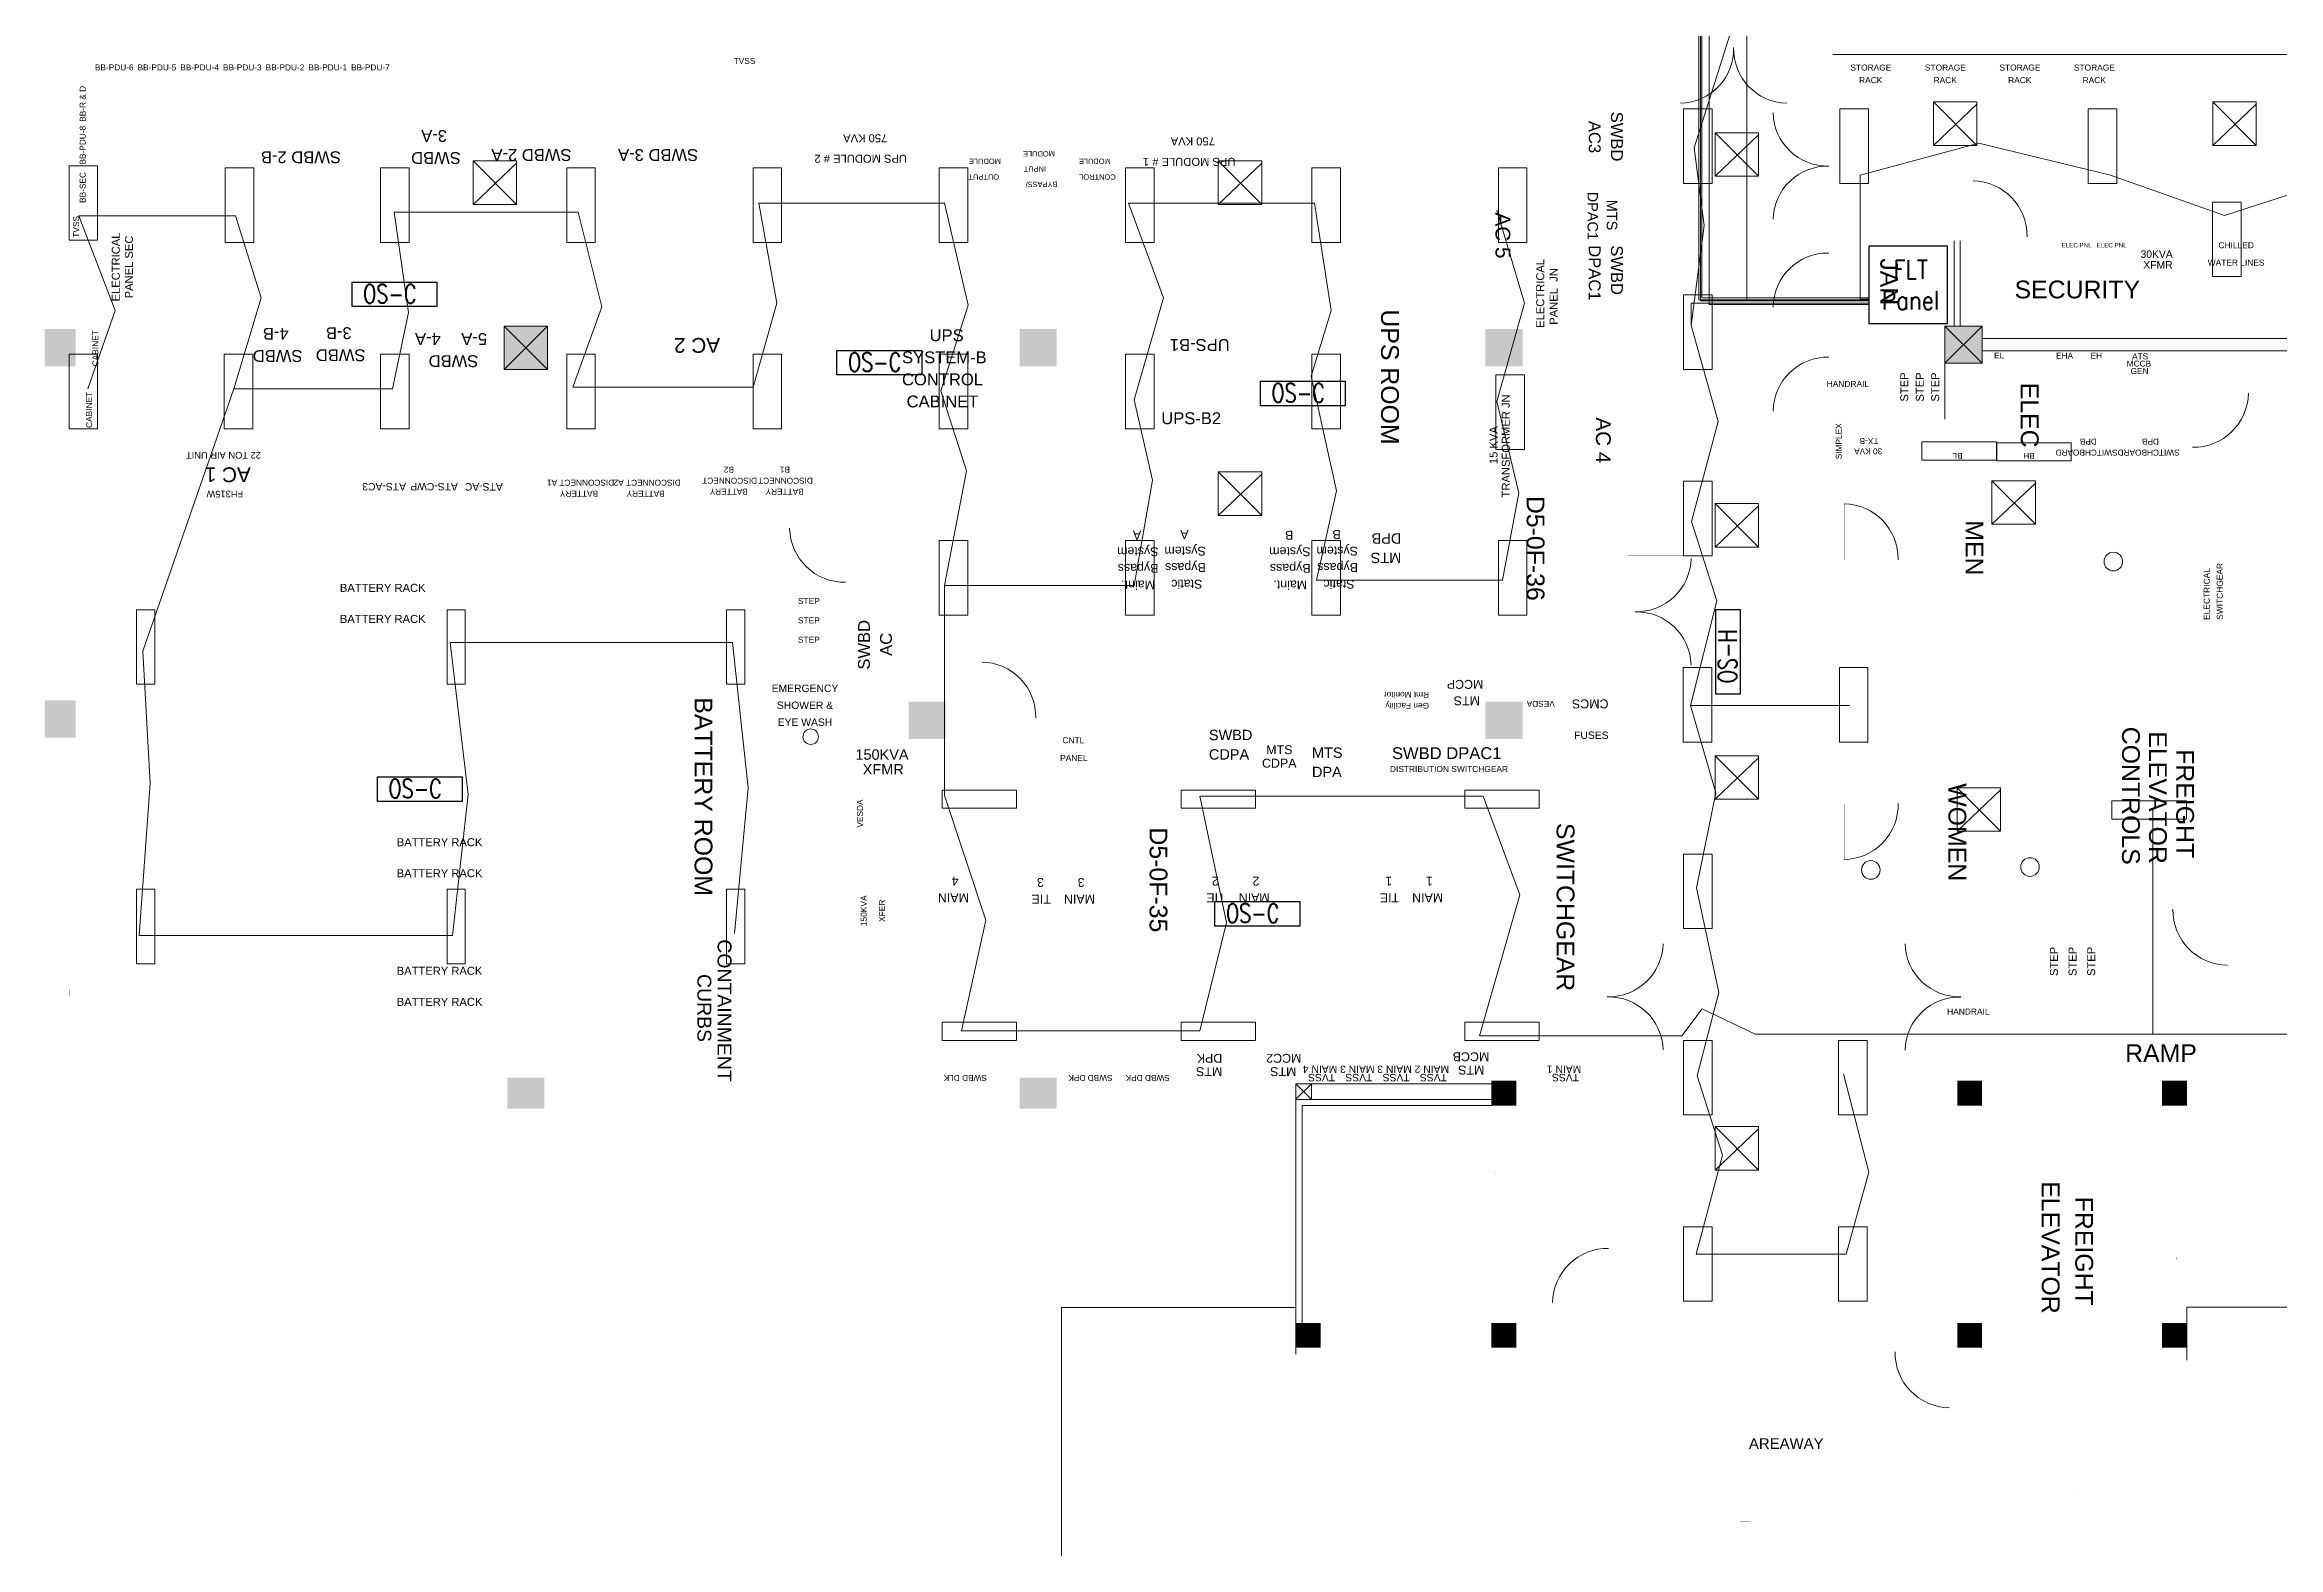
# Model space of a CAD drawing. Extents: x -6172 to 8039, y -4082 to 1639.
# Drawn here: x -202 to 1237, y -2017 to -1049 of the extents above; entities that cross this region are included whole.
import ezdxf
from ezdxf.enums import TextEntityAlignment as Align

# ---------------------------------------------------------------- set-up
doc = ezdxf.new("R2010")
doc.units = 0
doc.header["$LTSCALE"] = 96
doc.header["$MEASUREMENT"] = 0
doc.linetypes.add('DOT2', pattern=[0.125, 0, -0.125])
doc.layers.get('0').update_dxf_attribs({"linetype": 'CONTINUOUS', "lineweight": 0})
for name, color, linetype, lineweight in [('20', 7, 'CONTINUOUS', 0), ('21', 7, 'CONTINUOUS', 0), ('23', 7, 'CONTINUOUS', 0), ('A-ANNO-RMNA', 4, 'CONTINUOUS', 0), ('A-DOOR', 2, 'CONTINUOUS', 0), ('A-FLOR-HRAL', 1, 'CONTINUOUS', 0), ('A-FLOR-RAIS', 2, 'DOT2', 0), ('A-FLOR-STRS', 2, 'CONTINUOUS', 0), ('A-GRID-COLS', 2, 'CONTINUOUS', 0), ('A-MLWK-SURF', 3, 'CONTINUOUS', 0), ('A-PATT-WALL', 1, 'CONTINUOUS', 0), ('A-TPM-INACTIVE', 7, 'CONTINUOUS', 0), ('A-WALL-FULL', 6, 'CONTINUOUS', 0), ('FLT-Bus 1', 10, 'CONTINUOUS', 0), ('FLT-Bus 2', 40, 'CONTINUOUS', 0), ('FLT-Bus 3', 70, 'CONTINUOUS', 0), ('FLT-Bus 4', 120, 'CONTINUOUS', 0), ('FLT-Bus 5', 150, 'CONTINUOUS', 0), ('FLT-Bus 6', 190, 'CONTINUOUS', 0), ('FLT-Bus 7', 210, 'CONTINUOUS', 0), ('NTS_NOT_TO_STANDARDS', 7, 'CONTINUOUS', 0)]:
    doc.layers.add(name, color=color, linetype=linetype, lineweight=lineweight)
doc.layers.add('FLT-Control-Panel', color=232, linetype='CONTINUOUS')
doc.layers.add('FLT-Occupancy-Sensor', color=160, linetype='CONTINUOUS')
doc.styles.add('ARIAL', font='ARIAL', dxfattribs={"height": 0.2})
doc.styles.add('note', font='ROMANS.shx', dxfattribs={"width": 0.85, "height": 200})
doc.styles.add('SIM-00', font='SIMPLEX.SHX', dxfattribs={"width": 0.75})

# ---------------------------------------------------------------- blocks, each defined once
blk = doc.blocks.new('24LITE')
at = {"layer": '21', "color": 7, "linetype": 'Continuous'}
for p, q in [((1.1, 81.8), (1.1, 9.8)), ((1.1, 81.8), (28.7, 81.8)), ((28.7, 81.8), (28.7, 9.8)), ((1.1, 9.8), (28.7, 9.8))]:
    blk.add_line(p, q, dxfattribs=at)
blk = doc.blocks.new('LITE')
at = {"layer": '20', "color": 7, "linetype": 'Continuous'}
for p, q in [((6, 81), (23.6, 81)), ((6, 9), (6, 81)), ((23.6, 81), (23.6, 9)), ((23.6, 9), (6.2, 9))]:
    blk.add_line(p, q, dxfattribs=at)
blk = doc.blocks.new('SGRILL')
at = {"layer": '21', "color": 1, "linetype": 'Continuous'}
for p, q in [((1.5, -1.5), (43.5, -43.5)), ((1.5, -43.5), (1.5, -1.5)), ((1.5, -1.5), (43.5, -1.5)), ((1.5, -43.5), (43.5, -3.6)), ((43.5, -43.5), (43.5, -1.5)), ((1.5, -43.5), (43.5, -43.5))]:
    blk.add_line(p, q, dxfattribs=at)
blk = doc.blocks.new('ZZ000001')
at = {"layer": '20', "color": 7, "linetype": 'Continuous'}
for p, q in [((-142.9, -1461), (-142.9, -1413)), ((-142.9, -1413), (-131.1, -1413)), ((-131.1, -1413), (-131.1, -1461)), ((57.1, -1413), (68.9, -1413)), ((57.1, -1461), (57.1, -1413)), ((68.9, -1413), (68.9, -1461)), ((237.2, -1461), (237.2, -1413)), ((237.2, -1413), (248.9, -1413)), ((248.9, -1413), (248.9, -1461)), ((-131.1, -1461), (-142.7, -1461)), ((68.9, -1461), (57.3, -1461)), ((248.9, -1461), (237.3, -1461)), ((-142.9, -1593), (-131.1, -1593)), ((-142.9, -1641), (-142.9, -1593)), ((-131.1, -1593), (-131.1, -1641)), ((57.1, -1641), (57.1, -1593)), ((57.1, -1593), (68.9, -1593)), ((68.9, -1593), (68.9, -1641)), ((237.2, -1593), (248.9, -1593)), ((237.2, -1641), (237.2, -1593)), ((248.9, -1593), (248.9, -1641)), ((-131.1, -1641), (-142.7, -1641)), ((68.9, -1641), (57.3, -1641)), ((248.9, -1641), (237.3, -1641))]:
    blk.add_line(p, q, dxfattribs=at)
at = {"layer": '23', "color": 7, "linetype": 'Continuous'}
for centre in [(1130.5, -1382), (974.3, -1580.6), (1076.8, -1578.7)]:
    blk.add_circle(centre, 6, dxfattribs=at)
at = {"color": 0, "linetype": 'ByBlock', "xscale": 0.6666977108052228, "yscale": 0.6666977108052228}
for name, p in [('24LITE', (852.9, -1145)), ('24LITE', (953.6, -1145)), ('SGRILL', (1013.6, -1085)), ('24LITE', (1113.6, -1145)), ('SGRILL', (1193.6, -1085)), ('SGRILL', (872.9, -1104.8)), ('24LITE', (-187.1, -1181.6)), ('24LITE', (-86.5, -1183)), ('24LITE', (13.5, -1183)), ('SGRILL', (72.9, -1123)), ('SGRILL', (72.9, -1123)), ('24LITE', (133.5, -1183)), ('24LITE', (253.5, -1183)), ('24LITE', (373.5, -1183)), ('24LITE', (493.5, -1183)), ('SGRILL', (552.9, -1123)), ('24LITE', (613.5, -1183)), ('24LITE', (733.6, -1183)), ('24LITE', (1193.6, -1205)), ('24LITE', (852.9, -1264.8)), ('24LITE', (-187.1, -1303)), ('24LITE', (-87.1, -1303)), ('24LITE', (13.5, -1303)), ('24LITE', (133.5, -1303)), ('24LITE', (253.5, -1303)), ('24LITE', (373.5, -1303)), ('24LITE', (493.5, -1303)), ('24LITE', (613.5, -1303)), ('24LITE', (732, -1316.3)), ('SGRILL', (552.9, -1323.3)), ('24LITE', (852.9, -1384.8)), ('SGRILL', (1051.3, -1329)), ('SGRILL', (872.9, -1343.7)), ('24LITE', (373.5, -1423)), ('24LITE', (493.5, -1423)), ('24LITE', (613.5, -1423)), ('24LITE', (733.6, -1423)), ('24LITE', (852.7, -1504.8)), ('24LITE', (953.3, -1504.8)), ('SGRILL', (872.9, -1506)), ('SGRILL', (1028.8, -1526.6)), ('24LITE', (852.9, -1624.9)), ('24LITE', (852.9, -1744.9)), ('24LITE', (952.8, -1744.9)), ('SGRILL', (872.9, -1744.9)), ('24LITE', (852.9, -1864.9)), ('24LITE', (952.8, -1864.9))]:
    blk.add_blockref(name, p, dxfattribs=at)
at = {"color": 0, "linetype": 'ByBlock', "xscale": 0.6666977108052228, "yscale": 0.6666977108052228, "rotation": 90}
for p in [(1061.2, -1320.6), (1109.4, -1321.2), (430, -1544.9), (584, -1544.9), (766.7, -1544.9), (1183.6, -1551.9), (430, -1694.4), (584, -1694.4), (766.7, -1694.4)]:
    blk.add_blockref('LITE', p, dxfattribs=at)
blk = doc.blocks.new('ZZ000004')
at = {"layer": 'A-DOOR', "color": 8, "linetype": 'Continuous', "const_width": 0.00174}
blk.add_lwpolyline([(849.9, -1050.9), (849.9, -1086.9), (851.7, -1086.9), (851.7, -1050.9), (849.9, -1050.9)], dxfattribs=at)
at = {"layer": 'A-DOOR', "color": 8, "linetype": 'Continuous'}
blk.add_arc((850.8, -1051.8), 35.1, 271.4368, 1.4348, dxfattribs=at)
blk = doc.blocks.new('FLT-Occupancy Sensor Hallway')
at = {"layer": 'FLT-Occupancy-Sensor'}
blk.add_lwpolyline([(0, 0), (54.6, 0), (54.6, -15.7), (0, -15.7)], close=True, dxfattribs=at)
at = {"layer": 'FLT-Occupancy-Sensor', "insert": (7.1, -1.5), "char_height": 12, "width": 54.638, "attachment_point": 1, "style": 'SIM-00'}
blk.add_mtext('OS-H', dxfattribs=at)
blk = doc.blocks.new('FLT-Occupancy Sensor Ceiling')
at = {"layer": 'FLT-Occupancy-Sensor'}
blk.add_lwpolyline([(0, 0), (54.6, 0), (54.6, -15.7), (0, -15.7)], close=True, dxfattribs=at)
at = {"layer": 'FLT-Occupancy-Sensor', "insert": (7.1, -1.5), "char_height": 12, "width": 54.638, "attachment_point": 1, "style": 'SIM-00'}
blk.add_mtext('OS-C', dxfattribs=at)
blk = doc.blocks.new('FLT-Control Panel')
at = {"layer": 'FLT-Control-Panel'}
blk.add_lwpolyline([(0, 840), (840, 840), (840, 0), (0, 0)], close=True, dxfattribs=at)
at = {"layer": 'FLT-Control-Panel', "insert": (445, 420), "char_height": 200, "width": 1462.32, "attachment_point": 5, "style": 'note'}
blk.add_mtext('FLT \\PPanel', dxfattribs=at)

msp = doc.modelspace()

# ---------------------------------------------------------------- linework, layer by layer
at = {"layer": 'A-DOOR', "const_width": 0.00174}
for points in [[(851.7, -1050.9), (851.7, -1086.9), (849.9, -1086.9), (849.9, -1050.9), (851.7, -1050.9)], [(920.1, -1050.9), (920.1, -1086.9), (921.9, -1086.9), (921.9, -1050.9), (920.1, -1050.9)], [(947.3, -1091.3), (911.3, -1091.3), (911.3, -1093.1), (947.3, -1093.1), (947.3, -1091.3)], [(1040.1, -1172.8), (1038.9, -1172.8), (1038.9, -1136.8), (1040.1, -1136.8)], [(1040.1, -1172.8), (1040.1, -1136.8)], [(947.3, -1161.6), (911.3, -1161.6), (911.3, -1163.3), (947.3, -1163.3), (947.3, -1161.6)], [(947.3, -1218.1), (947.3, -1219.3), (911.3, -1219.3), (911.3, -1218.1)], [(947.3, -1218.1), (911.3, -1218.1)], [(1181.5, -1273.6), (1181.5, -1272.4), (1217.5, -1272.4), (1217.5, -1273.6)], [(1181.5, -1273.6), (1217.5, -1273.6)], [(947.3, -1285.1), (911.3, -1285.1)], [(947.3, -1285.1), (947.3, -1286.3), (911.3, -1286.3), (911.3, -1285.1)], [(957.1, -1380.8), (955.9, -1380.8), (955.9, -1344.8), (957.1, -1344.8)], [(957.1, -1380.8), (957.1, -1344.8)], [(313.8, -1360.5), (313.8, -1359.3), (277.8, -1359.3), (277.8, -1360.5)], [(313.8, -1360.5), (277.8, -1360.5)], [(822.5, -1380.1), (858.5, -1380.1), (858.5, -1378.3), (822.5, -1378.3), (822.5, -1380.1)], [(401.6, -1482.7), (400.4, -1482.7), (400.4, -1446.7), (401.6, -1446.7)], [(401.6, -1482.7), (401.6, -1446.7)], [(822.5, -1450.3), (858.5, -1450.3), (858.5, -1448.6), (822.5, -1448.6), (822.5, -1450.3)], [(957.1, -1537.9), (955.9, -1537.9), (955.9, -1573.9), (957.1, -1573.9)], [(957.1, -1537.9), (957.1, -1573.9)], [(1203.7, -1605.9), (1204.9, -1605.9), (1204.9, -1641.9), (1203.7, -1641.9)], [(1203.7, -1605.9), (1203.7, -1641.9)], [(804.5, -1628.1), (840.5, -1628.1), (840.5, -1626.3), (804.5, -1626.3), (804.5, -1628.1)], [(1032.3, -1626.3), (996.3, -1626.3), (996.3, -1628.1), (1032.3, -1628.1), (1032.3, -1626.3)], [(804.5, -1698.3), (840.5, -1698.3), (840.5, -1696.6), (804.5, -1696.6), (804.5, -1698.3)], [(1032.3, -1696.6), (996.3, -1696.6), (996.3, -1698.3), (1032.3, -1698.3), (1032.3, -1696.6)], [(805.3, -1859.1), (805.3, -1860.3), (769.3, -1860.3), (769.3, -1859.1)], [(805.3, -1859.1), (769.3, -1859.1)], [(1024.7, -1890.9), (1024.7, -1926.9)], [(1024.7, -1890.9), (1025.9, -1890.9), (1025.9, -1926.9), (1024.7, -1926.9)]]:
    msp.add_lwpolyline(points, dxfattribs=at)
at = {"layer": 'A-DOOR'}
for centre, radius, start, end in [((850.8, -1051.8), 35.1, 271.4404, 1.4348), ((850.8, -1051.8), 35.1, 271.4404, 1.4348), ((921, -1051.8), 35.1, 178.5652, 268.5596), ((946.4, -1092.2), 35.1, 181.4429, 271.4351), ((946.4, -1162.4), 35.1, 88.5644, 178.5649), ((1039.5, -1172.2), 35.4, 359.0369, 89.0274), ((946.7, -1218.7), 35.4, 89.0314, 179.031), ((946.7, -1285.7), 35.4, 89.0316, 179.0233), ((1182.1, -1273), 35.4, 269.0283, 359.0229), ((956.5, -1380.2), 35.4, 359.0441, 89.0281), ((313.2, -1359.9), 35.4, 180.9776, 270.9711), ((823.4, -1379.2), 35.1, 268.565, 358.5711), ((823.4, -1449.5), 35.1, 1.4423, 91.4346), ((401, -1482.1), 35.4, 359.0229, 89.0312), ((956.5, -1538.5), 35.4, 270.9646, 0.9765), ((1204.3, -1606.5), 35.4, 179.0309, 269.0269), ((805.4, -1627.2), 35.1, 268.5604, 358.5574), ((1031.4, -1627.2), 35.1, 181.4416, 271.4362), ((805.4, -1697.4), 35.1, 1.4416, 91.4396), ((1031.4, -1697.5), 35.1, 88.5643, 178.5504), ((804.7, -1859.7), 35.4, 89.0282, 179.0301), ((1025.3, -1891.5), 35.4, 179.0301, 269.0246)]:
    msp.add_arc(centre, radius, start, end, dxfattribs=at)
at = {"layer": 'A-FLOR-HRAL', "const_width": 0.00174}
for points in [[(1083.9, -1672.3), (1121.9, -1672.3), (1121.9, -1670.3), (1081.9, -1670.3), (1081.9, -1676.3), (1229.9, -1676.3), (1229.9, -1674.3), (1083.9, -1674.3), (1083.9, -1672.3)], [(1085.9, -1672.3), (1085.9, -1674.3)]]:
    msp.add_lwpolyline(points, dxfattribs=at)
at = {"layer": 'A-FLOR-RAIS', "const_width": 0.00174}
for points in [[(-156, -1438.6), (190.4, -1438.6), (190.4, -1380.6), (-156, -1380.6), (-156, -1438.6)], [(-151.5, -1434), (185.9, -1434), (185.9, -1385.1), (-151.5, -1385.1), (-151.5, -1434)], [(-156, -1520.5), (190.4, -1520.5), (190.4, -1462.5), (-156, -1462.5), (-156, -1520.5)], [(-151.5, -1516), (185.9, -1516), (185.9, -1467), (-151.5, -1467), (-151.5, -1516)], [(-156, -1602.5), (190.4, -1602.5), (190.4, -1544.5), (-156, -1544.5), (-156, -1602.5)], [(-151.5, -1598), (185.9, -1598), (185.9, -1549), (-151.5, -1549), (-151.5, -1598)], [(-156, -1684.5), (190.4, -1684.5), (190.4, -1626.5), (-156, -1626.5), (-156, -1684.5)], [(-151.5, -1680), (185.9, -1680), (185.9, -1631), (-151.5, -1631), (-151.5, -1680)], [(1085.9, -1676.3), (1085.9, -1718.3)], [(1229.9, -1718.3), (1229.9, -1676.3)], [(1090.9, -1964.3), (1090.9, -1928.3), (1126.9, -1928.3), (1126.9, -1964.3), (1090.9, -1964.3)]]:
    msp.add_lwpolyline(points, dxfattribs=at)
at = {"layer": 'A-FLOR-STRS'}
msp.add_line((1021.9, -1254.3), (1021.9, -1290.3), dxfattribs=at)
at = {"layer": 'A-FLOR-STRS', "const_width": 0.00174}
for points in [[(991.9, -1290.3), (991.9, -1246.3)], [(1001.9, -1290.3), (1001.9, -1246.3)], [(1011.8, -1246.3), (1011.8, -1290.3)], [(310.4, -1401.8), (269.9, -1401.8)], [(310.4, -1439.3), (270.9, -1439.3), (270.9, -1401.8)], [(310.4, -1414.3), (270.9, -1414.3)], [(270.9, -1426.8), (310.4, -1426.8)], [(1085.9, -1607.3), (1085.9, -1670.3)], [(1097.9, -1670.3), (1097.9, -1607.3)], [(1109.9, -1607.3), (1109.9, -1670.3)], [(1121.9, -1670.3), (1121.9, -1607.3)], [(702.9, -1732.3), (732.9, -1777.3)], [(712.9, -1732.3), (712.9, -1747.3)], [(722.9, -1762.3), (722.9, -1732.3)], [(732.9, -1732.3), (732.9, -1777.3)], [(742.9, -1777.3), (742.9, -1732.3)], [(752.9, -1732.3), (752.9, -1777.3)], [(690.9, -1819.3), (762.9, -1819.3), (762.9, -1777.3), (690.9, -1777.3), (690.9, -1819.3)], [(762.9, -1783.3), (803.9, -1783.3)], [(803.9, -1793.3), (762.9, -1793.3)], [(762.9, -1803.3), (803.9, -1803.3)], [(803.9, -1813.3), (762.9, -1813.3)]]:
    msp.add_lwpolyline(points, dxfattribs=at)
at = {"layer": 'A-GRID-COLS'}
for p, q in [((121.9, -1230.3), (93.9, -1230.3)), ((93.9, -1230.3), (93.9, -1258.3)), ((93.9, -1258.3), (121.9, -1230.3)), ((93.9, -1230.3), (121.9, -1258.3)), ((121.9, -1258.3), (121.9, -1230.3)), ((1021.9, -1254.3), (1045.9, -1230.3)), ((1021.9, -1230.3), (1045.9, -1254.3)), ((1021.9, -1254.3), (1021.9, -1230.3)), ((1021.9, -1230.3), (1045.9, -1230.3)), ((1045.9, -1230.3), (1045.9, -1254.3)), ((107.9, -1244.3), (107.9, -1244.3)), ((1033.2, -1245.3), (1033.2, -1245.3)), ((93.9, -1258.3), (121.9, -1258.3)), ((1021.9, -1254.3), (1045.9, -1254.3)), ((603.9, -1718.3), (613.9, -1728.3)), ((603.9, -1728.2), (613.9, -1718.3)), ((613.9, -1718.3), (613.9, -1728.3))]:
    msp.add_line(p, q, dxfattribs=at)
at = {"layer": 'A-GRID-COLS', "const_width": 0.00174}
for points in [[(-182.1, -1256.3), (-202.1, -1232.3)], [(-182.1, -1256.3), (-182.1, -1232.3), (-202.1, -1232.3), (-202.1, -1256.3), (-182.1, -1256.3)], [(-202.1, -1256.3), (-182.1, -1232.3)], [(425.9, -1256.3), (449.9, -1256.3), (449.9, -1232.3), (425.9, -1232.3), (425.9, -1256.3)], [(425.9, -1256.3), (449.9, -1232.3)], [(425.9, -1232.3), (449.9, -1256.3)], [(725.9, -1256.3), (749.9, -1256.3), (749.9, -1232.3), (725.9, -1232.3), (725.9, -1256.3)], [(725.9, -1256.3), (749.9, -1232.3)], [(725.9, -1232.3), (749.9, -1256.3)], [(-192.1, -1244.3), (-192.1, -1244.3)], [(437.9, -1244.3), (437.9, -1244.3)], [(737.9, -1244.3), (737.9, -1244.3)], [(-182.1, -1471.3), (-202.1, -1495.3)], [(-202.1, -1471.3), (-202.1, -1495.3), (-182.1, -1495.3), (-182.1, -1471.3), (-202.1, -1471.3)], [(-202.1, -1471.3), (-182.1, -1495.3)], [(354.4, -1472.3), (378.4, -1496.3)], [(354.4, -1496.3), (378.4, -1472.3)], [(354.4, -1496.3), (378.4, -1496.3), (378.4, -1472.3), (354.4, -1472.3), (354.4, -1496.3)], [(725.9, -1496.3), (749.9, -1472.3)], [(725.9, -1472.3), (749.9, -1496.3)], [(725.9, -1496.3), (749.9, -1496.3), (749.9, -1472.3), (725.9, -1472.3), (725.9, -1496.3)], [(-202.1, -1495.3), (-202.1, -1495.3)], [(-192.1, -1483.3), (-192.1, -1483.3)], [(366.4, -1484.3), (366.4, -1484.3)], [(95.9, -1734.3), (119.9, -1714.3)], [(95.9, -1714.3), (119.9, -1734.3)], [(95.9, -1734.3), (119.9, -1734.3), (119.9, -1714.3), (95.9, -1714.3), (95.9, -1734.3)], [(107.9, -1724.3), (107.9, -1724.3)], [(425.9, -1714.3), (449.9, -1734.3)], [(425.9, -1734.3), (449.9, -1734.3), (449.9, -1714.3), (425.9, -1714.3), (425.9, -1734.3)], [(425.9, -1734.3), (449.9, -1714.3)], [(437.9, -1724.3), (437.9, -1724.3)], [(611.9, -1724.3), (611.9, -1724.3)], [(745.9, -1716.3), (729.9, -1732.3)], [(729.9, -1716.3), (745.9, -1716.3), (745.9, -1732.3), (729.9, -1732.3), (729.9, -1716.3)], [(729.9, -1716.3), (745.9, -1732.3)], [(737.9, -1724.3), (737.9, -1724.3)], [(1045.9, -1716.3), (1029.9, -1732.3)], [(1029.9, -1716.3), (1045.9, -1732.3)], [(1029.9, -1716.3), (1045.9, -1716.3), (1045.9, -1732.3), (1029.9, -1732.3), (1029.9, -1716.3)], [(1037.9, -1724.3), (1037.9, -1724.3)], [(1177.9, -1716.3), (1161.9, -1732.3)], [(1161.9, -1716.3), (1177.9, -1732.3)], [(1161.9, -1716.3), (1177.9, -1716.3), (1177.9, -1732.3), (1161.9, -1732.3), (1161.9, -1716.3)], [(1169.9, -1724.3), (1169.9, -1724.3)], [(619.9, -1872.3), (603.9, -1888.3)], [(603.9, -1872.3), (619.9, -1888.3)], [(603.9, -1872.3), (619.9, -1872.3), (619.9, -1888.3), (603.9, -1888.3), (603.9, -1872.3)], [(611.9, -1880.3), (611.9, -1880.3)], [(745.9, -1872.3), (729.9, -1888.3)], [(729.9, -1872.3), (745.9, -1872.3), (745.9, -1888.3), (729.9, -1888.3), (729.9, -1872.3)], [(729.9, -1872.3), (745.9, -1888.3)], [(737.9, -1880.3), (737.9, -1880.3)], [(1045.9, -1872.3), (1029.9, -1888.3)], [(1029.9, -1872.3), (1045.9, -1872.3), (1045.9, -1888.3), (1029.9, -1888.3), (1029.9, -1872.3)], [(1029.9, -1872.3), (1045.9, -1888.3)], [(1037.9, -1880.3), (1037.9, -1880.3)], [(1161.9, -1872.3), (1177.9, -1872.3), (1177.9, -1888.3), (1161.9, -1888.3), (1161.9, -1872.3)], [(1161.9, -1872.3), (1177.9, -1888.3)], [(1177.9, -1872.3), (1161.9, -1888.3)], [(1169.9, -1880.3), (1169.9, -1880.3)]]:
    msp.add_lwpolyline(points, dxfattribs=at)
at = {"layer": 'A-MLWK-SURF', "const_width": 0.00174}
for points in [[(1007.9, -1415.3), (1079.9, -1415.3)], [(1007.9, -1518.3), (1043.9, -1518.3)]]:
    msp.add_lwpolyline(points, dxfattribs=at)
at = {"layer": 'A-PATT-WALL'}
for points in [[(-202.1, -1232.3), (-182.1, -1232.3), (-202.1, -1256.3), (-182.1, -1256.3)], [(93.9, -1230.3), (121.9, -1230.3), (93.9, -1258.3), (121.9, -1258.3)], [(425.9, -1232.3), (449.9, -1232.3), (425.9, -1256.3), (449.9, -1256.3)], [(725.9, -1232.3), (749.9, -1232.3), (725.9, -1256.3), (749.9, -1256.3)], [(1021.9, -1230.3), (1045.9, -1230.3), (1021.9, -1254.3), (1045.9, -1254.3)], [(-202.1, -1471.3), (-182.1, -1471.3), (-202.1, -1495.3), (-182.1, -1495.3)], [(354.4, -1472.3), (378.4, -1472.3), (354.4, -1496.3), (378.4, -1496.3)], [(725.9, -1472.3), (749.9, -1472.3), (725.9, -1496.3), (749.9, -1496.3)], [(95.9, -1714.3), (119.9, -1714.3), (95.9, -1734.3), (119.9, -1734.3)], [(425.9, -1714.3), (449.9, -1714.3), (425.9, -1734.3), (449.9, -1734.3)], [(729.9, -1716.3), (745.9, -1716.3), (729.9, -1732.3), (745.9, -1732.3)], [(1029.9, -1716.3), (1045.9, -1716.3), (1029.9, -1732.3), (1045.9, -1732.3)], [(1161.9, -1716.3), (1177.9, -1716.3), (1161.9, -1732.3), (1177.9, -1732.3)], [(603.9, -1872.3), (619.9, -1872.3), (603.9, -1888.3), (619.9, -1888.3)], [(729.9, -1872.3), (745.9, -1872.3), (729.9, -1888.3), (745.9, -1888.3)], [(1029.9, -1872.3), (1045.9, -1872.3), (1029.9, -1888.3), (1045.9, -1888.3)], [(1161.9, -1872.3), (1177.9, -1872.3), (1161.9, -1888.3), (1177.9, -1888.3)]]:
    msp.add_solid(points, dxfattribs=at)
at = {"layer": 'A-WALL-FULL'}
for p, q in [((949.9, -1055.4), (1487.1, -1055.4)), ((1027.9, -1175.4), (1027.9, -1230.3)), ((1031.9, -1230.3), (1031.9, -1175.4)), ((1045.9, -1238.3), (1321.9, -1238.3)), ((1321.9, -1246.3), (1045.9, -1246.3)), ((603.9, -1718.3), (729.9, -1718.3)), ((603.9, -1734.3), (603.9, -1718.3)), ((603.9, -1734.3), (603.8, -1892.3)), ((603.9, -1728.3), (729.9, -1728.3)), ((607.9, -1872.3), (607.9, -1732.3)), ((607.9, -1732.3), (729.9, -1732.3)), ((603.8, -1862.3), (452.9, -1862.3)), ((452.9, -1862.3), (452.9, -2582.4)), ((1474.7, -1862.2), (1177.9, -1862.2)), ((1177.9, -1862.2), (1177.9, -1896.3))]:
    msp.add_line(p, q, dxfattribs=at)
at = {"layer": 'A-WALL-FULL', "const_width": 0.00174}
for points in [[(-202, 1045.5), (-202.1, -1734.3)], [(-186, -1232.3), (-186, -1013.8)], [(825.9, -1378.3), (825.9, -1047.3)], [(849.9, -1053.3), (849.9, -1047.3)], [(921.9, -1047.3), (921.9, -1053.3)], [(945.9, -1091.3), (945.9, -1047.3)], [(-186.1, -1055.3), (817.9, -1055.3)], [(817.9, -1055.3), (817.9, -1378.3)], [(825.9, -1053.3), (849.9, -1053.3)], [(921.9, -1053.3), (945.9, -1053.3)], [(949.9, -1091.3), (949.9, -1055.4)], [(945.9, -1091.3), (949.9, -1091.3)], [(949.9, -1163.3), (945.9, -1163.3)], [(945.9, -1183.3), (945.9, -1163.3)], [(949.9, -1183.3), (949.9, -1163.3)], [(1038.9, -1171.3), (949.9, -1171.3)], [(949.9, -1175.4), (1038.9, -1175.4)], [(1038.9, -1175.4), (1038.9, -1171.3)], [(1074.9, -1171.3), (1074.9, -1175.4)], [(1177.9, -1171.3), (1074.9, -1171.3)], [(1074.9, -1175.4), (1173.9, -1175.4)], [(1173.9, -1238.3), (1173.9, -1175.4)], [(1177.9, -1171.3), (1177.9, -1238.3)], [(945.9, -1183.3), (949.9, -1183.3)], [(945.9, -1250.3), (945.9, -1219.3)], [(949.9, -1219.3), (945.9, -1219.3)], [(949.9, -1250.3), (949.9, -1219.3)], [(945.9, -1250.3), (949.9, -1250.3)], [(949.9, -1238.3), (1021.9, -1238.3)], [(949.9, -1246.3), (1021.9, -1246.3)], [(1174.9, -1246.4), (1174.9, -1272.4)], [(1182.9, -1246.4), (1182.9, -1272.4)], [(-186, -1256.3), (-186, -1471.3)], [(1182.9, -1272.4), (1174.9, -1272.4)], [(949.9, -1286.3), (945.9, -1286.3)], [(945.9, -1441.3), (945.9, -1286.3)], [(949.9, -1441.3), (949.9, -1286.3)], [(989.9, -1321.3), (989.9, -1290.3), (1021.9, -1290.3), (1021.9, -1292.3), (991.9, -1292.3), (991.9, -1321.3)], [(1174.9, -1308.4), (1174.9, -1484.4)], [(1174.9, -1308.4), (1182.9, -1308.4)], [(1182.9, -1308.4), (1182.9, -1476.3), (1218.9, -1476.3)], [(949.9, -1321.3), (1174.9, -1321.3)], [(1174.9, -1325.3), (949.9, -1325.3)], [(-186.1, -1343.3), (318.4, -1343.3)], [(-186.1, -1351.3), (310.4, -1351.3)], [(255.4, -1351.3), (255.4, -1512.8), (265.4, -1512.8), (265.4, -1685.8), (310.4, -1685.8)], [(267.9, -1401.8), (259.9, -1401.8), (259.9, -1351.3)], [(260.9, -1351.3), (260.9, -1400.8), (267.9, -1400.8), (267.9, -1439.3), (269.9, -1439.3), (269.9, -1398.8), (262.9, -1398.8), (262.9, -1351.3)], [(310.4, -1359.3), (310.4, -1351.3)], [(318.4, -1359.3), (318.4, -1343.3)], [(310.4, -1359.3), (318.4, -1359.3)], [(825.9, -1378.3), (817.9, -1378.3)], [(949.9, -1379.3), (955.9, -1379.3)], [(955.9, -1383.3), (955.9, -1379.3)], [(991.9, -1379.3), (991.9, -1383.3)], [(991.9, -1379.3), (1007.9, -1379.3)], [(1007.9, -1539.3), (1007.9, -1379.3)], [(1079.9, -1439.3), (1079.9, -1379.3)], [(1083.9, -1379.3), (1079.9, -1379.3)], [(1083.9, -1379.3), (1083.9, -1439.3)], [(310.4, -1718.3), (310.4, -1395.3)], [(318.4, -1395.3), (310.4, -1395.3)], [(318.4, -1718.3), (318.4, -1395.3)], [(955.9, -1383.3), (949.9, -1383.3)], [(1003.9, -1383.3), (991.9, -1383.3)], [(1003.9, -1383.3), (1003.9, -1535.3)], [(259.9, -1508.3), (259.9, -1401.8)], [(817.9, -1450.3), (817.9, -1600.3)], [(817.9, -1450.3), (825.9, -1450.3)], [(825.9, -1608.3), (825.9, -1450.3)], [(945.9, -1441.3), (949.9, -1441.3)], [(1174.9, -1439.3), (1007.9, -1439.3)], [(1007.9, -1443.3), (1174.9, -1443.3)], [(1007.9, -1451.3), (1174.9, -1451.3)], [(354.4, -1479.3), (318.4, -1479.3)], [(400.4, -1479.3), (378.4, -1479.3)], [(400.4, -1487.3), (400.4, -1479.3)], [(436.4, -1479.3), (436.4, -1487.3)], [(725.9, -1479.3), (436.4, -1479.3)], [(817.9, -1479.3), (749.9, -1479.3)], [(1218.9, -1607.3), (1218.9, -1476.3)], [(-186, -1495.3), (-186.1, -1718.3)], [(296.3, -1493.8), (310.4, -1493.8)], [(296.3, -1495.8), (310.4, -1495.8)], [(318.4, -1487.3), (354.4, -1487.3)], [(378.4, -1487.3), (400.4, -1487.3)], [(436.4, -1487.3), (725.9, -1487.3)], [(749.9, -1487.3), (817.9, -1487.3)], [(1007.9, -1482.3), (1109.9, -1482.3)], [(1101.9, -1599.3), (1101.9, -1490.3), (1007.9, -1490.3)], [(1007.9, -1494.3), (1097.9, -1494.3)], [(1043.9, -1494.3), (1043.9, -1539.3), (1047.9, -1539.3), (1047.9, -1494.3)], [(1097.9, -1494.3), (1097.9, -1599.3)], [(1109.9, -1599.3), (1109.9, -1482.3)], [(1204.9, -1607.3), (1204.9, -1599.3), (1210.9, -1599.3), (1210.9, -1484.4), (1174.9, -1484.4)], [(259.9, -1508.3), (310.4, -1508.3)], [(805.9, -1496.6), (805.9, -1496.6)], [(825.9, -1599.8), (830.4, -1599.8), (830.4, -1497.3), (825.9, -1497.3)], [(310.4, -1512.8), (269.9, -1512.8), (269.9, -1681.3), (310.4, -1681.3)], [(949.9, -1513.3), (945.9, -1513.3)], [(945.9, -1607.3), (945.9, -1513.3)], [(949.9, -1599.3), (949.9, -1513.3)], [(949.9, -1535.3), (955.9, -1535.3)], [(949.9, -1539.3), (955.9, -1539.3)], [(955.9, -1539.3), (955.9, -1535.3)], [(991.9, -1535.3), (1003.9, -1535.3)], [(991.9, -1535.3), (991.9, -1539.3)], [(991.9, -1539.3), (1007.9, -1539.3)], [(817.9, -1600.3), (799.9, -1600.3)], [(799.9, -1626.3), (799.9, -1600.3)], [(807.9, -1608.3), (807.9, -1626.3)], [(807.9, -1608.3), (825.9, -1608.3)], [(1029.9, -1607.3), (945.9, -1607.3)], [(1029.9, -1599.3), (949.9, -1599.3)], [(1168.9, -1599.3), (1029.9, -1599.3)], [(1029.9, -1599.3), (1029.9, -1607.3)], [(1029.9, -1626.3), (1029.9, -1607.3)], [(1037.9, -1607.3), (1168.9, -1607.3)], [(1037.9, -1626.3), (1037.9, -1607.3)], [(1168.9, -1599.3), (1168.9, -1607.3)], [(1204.9, -1607.3), (1218.9, -1607.3)], [(807.9, -1626.3), (799.9, -1626.3)], [(1037.9, -1626.3), (1029.9, -1626.3)], [(310.4, -1681.3), (310.4, -1681.3)], [(799.9, -1718.3), (799.9, -1698.3)], [(799.9, -1698.3), (807.9, -1698.3)], [(807.9, -1698.3), (807.9, -1824.3)], [(1029.9, -1716.3), (1029.9, -1698.3)], [(1029.9, -1698.3), (1037.9, -1698.3)], [(1037.9, -1716.3), (1037.9, -1698.3)], [(-186.1, -1718.3), (95.9, -1718.3)], [(119.9, -1718.3), (425.9, -1718.3)], [(449.9, -1718.3), (603.9, -1718.3)], [(745.9, -1718.3), (799.9, -1718.3)], [(1161.9, -1718.3), (1045.9, -1718.3)], [(1161.9, -1722.3), (1045.9, -1722.3)], [(1045.9, -1726.3), (1161.9, -1726.3)], [(1325.9, -1718.3), (1177.9, -1718.3)], [(-202.1, -1734.3), (95.9, -1734.3)], [(119.9, -1734.3), (425.9, -1734.3)], [(449.9, -1734.3), (603.9, -1734.3)], [(645.9, -1732.3), (645.9, -1868.3)], [(649.9, -1864.3), (649.9, -1732.3)], [(745.9, -1728.3), (807.9, -1728.3)], [(745.9, -1732.3), (803.9, -1732.3)], [(803.9, -1732.3), (803.9, -1824.3)], [(1029.9, -1732.3), (1029.9, -1756.3)], [(1033.9, -1756.3), (1033.9, -1732.3)], [(1173.9, -1872.3), (1173.9, -1732.3)], [(1177.9, -1732.3), (1177.9, -1872.3)], [(1325.9, -1734.3), (1177.9, -1734.3)], [(1035.5, -1854.3), (1037.9, -1854.3), (1037.9, -1754.3), (1035.5, -1754.3), (1035.5, -1854.3)], [(1033.9, -1756.3), (1029.9, -1756.3)], [(1039.1, -1756.3), (1171.1, -1756.3), (1171.2, -1852.3), (1039.1, -1852.3), (1039.1, -1756.3)], [(807.9, -1824.3), (803.9, -1824.3)], [(1029.9, -1872.3), (1029.9, -1852.3)], [(1029.9, -1852.3), (1033.9, -1852.3), (1033.9, -1872.3)], [(803.9, -1868.3), (645.9, -1868.3)], [(649.9, -1864.3), (803.9, -1864.3)], [(803.9, -1860.3), (807.9, -1860.3)], [(803.9, -1860.3), (803.9, -1864.3)], [(803.9, -1868.3), (803.9, -1888.3)], [(807.9, -1860.3), (807.9, -1880.3)], [(807.9, -1884.3), (807.9, -1888.3)], [(1161.9, -1884.3), (1045.9, -1884.3)], [(799.9, -1892.3), (603.8, -1892.3)], [(619.9, -1888.3), (729.9, -1888.3)], [(745.9, -1888.3), (803.9, -1888.3)], [(1189.9, -2012.3), (1189.9, -2012.3), (799.9, -2012.3), (799.9, -1892.3)], [(799.9, -1892.3), (989.9, -1892.3)], [(807.9, -1888.3), (989.9, -1888.3)], [(811.9, -1892.3), (811.9, -2000.4)], [(989.9, -1888.3), (989.9, -1892.3)], [(1025.9, -1888.3), (1025.9, -1892.3)], [(1025.9, -1888.3), (1029.9, -1888.3)], [(1025.9, -1892.3), (1189.9, -1892.3)], [(1039.9, -2000.3), (1039.9, -1892.3)], [(1045.9, -1888.3), (1161.9, -1888.3)], [(1177.9, -2000.3), (1177.9, -1892.3)], [(1189.9, -1892.3), (1189.9, -2012.3)], [(1105.1, -1982.3), (1106.5, -1975.1), (1108, -1982.3)], [(1106.5, -2023.1), (1106.5, -1975.1)], [(811.9, -2000.4), (1177.9, -2000.3)]]:
    msp.add_lwpolyline(points, dxfattribs=at)
at = {"layer": 'A-WALL-FULL'}
msp.add_circle((291.4, -1494.8), 4.99, dxfattribs=at)
at = {"layer": 'FLT-Bus 1'}
for points in [[(904, -977.3), (860.4, -1115.6), (867, -1165.6), (858.6, -1230), (875.9, -1291.9), (858.7, -1356.2), (875.1, -1407.2), (858.1, -1474.6), (960.8, -1474.6), (858.1, -1474.6), (874.5, -1531), (861.9, -1592), (876.4, -1659.6), (862.4, -1713.1), (878.7, -1764.2), (861.8, -1828.1), (958.4, -1828.1), (972.9, -1775.2), (956.6, -1711.9)], [(858.6, -1230), (858.6, -1215.5), (973.3, -1215.5)]]:
    msp.add_lwpolyline(points, dxfattribs=at)
at = {"layer": 'FLT-Bus 2'}
msp.add_lwpolyline([(695.3, -224.1), (695.3, -324.6), (870.1, -324.6), (870.1, -1216.4), (973.3, -1216.4)], dxfattribs=at)
at = {"layer": 'FLT-Bus 3'}
msp.add_lwpolyline([(937.3, 76.5), (894.5, 76.5), (894.5, -1214.1), (973.3, -1214.1)], dxfattribs=at)
at = {"layer": 'FLT-Bus 4'}
msp.add_lwpolyline([(1538.6, -338.9), (1419.4, -338.9), (1419.4, -952.7), (865.5, -952.7), (865.5, -1212.1), (973.3, -1212.1)], dxfattribs=at)
at = {"layer": 'FLT-Bus 5'}
msp.add_lwpolyline([(941.1, -817.3), (864.6, -817.3), (864.6, -1214), (973.3, -1214)], dxfattribs=at)
at = {"layer": 'FLT-Bus 6'}
msp.add_lwpolyline([(700, -941), (863.5, -941), (863.5, -1213.4), (973.3, -1213.4)], dxfattribs=at)
at = {"layer": 'FLT-Bus 7'}
for points in [[(1604.2, -1306), (1604.2, -1114.1), (1522.1, -1173.6), (1446.4, -1135.4), (1359.3, -1155.3), (1285.3, -1132.4), (1202, -1159.1), (1128.7, -1133.2), (1043.9, -1112.5), (967.5, -1133.2)], [(967.5, -1133.2), (967.5, -1213), (973.3, -1213)], [(-174.2, -1270.8), (-156.6, -1220.3), (-180.1, -1159.3), (-79.1, -1159.3), (-62.7, -1212.1), (-80.3, -1270.8), (21.9, -1270.8), (32.4, -1221.5), (23, -1156.9), (141.6, -1156.9), (156.9, -1218), (138.1, -1269.6), (254.4, -1269.6), (269.6, -1215.6), (257.9, -1151.1), (377.6, -1151.1), (392.9, -1216.8), (375.3, -1272), (391.7, -1323.6), (377.6, -1397.5), (499.8, -1397.5), (511.5, -1329.5), (499.8, -1277.8), (518.6, -1212.1), (496.2, -1151.1), (616, -1151.1), (626.6, -1220.3), (613.7, -1262.6), (630.1, -1336.5), (617.2, -1394), (737, -1394), (747.5, -1337.7), (733.4, -1279), (751.1, -1215.6), (733.4, -1155.8)], [(-80.3, -1270.8), (-138.9, -1439.7), (-134.1, -1524.9), (-141.3, -1622.9), (60.6, -1622.9), (70.7, -1532.1), (59.2, -1434.1), (240.9, -1434.1), (251, -1527.8), (242.3, -1621.5)], [(377.6, -1397.5), (377.6, -1532.6), (404.2, -1612.9), (388.5, -1684.2), (542, -1684.2), (559.3, -1614.5), (542, -1533.1), (724.6, -1533.1), (748.1, -1596.5), (722.2, -1687.3), (852.5, -1687.3), (865.7, -1670.1), (899.8, -1686.4), (1318.4, -1686.4)], [(1155.9, -1686.4), (1155.9, -1541.9)]]:
    msp.add_lwpolyline(points, dxfattribs=at)

# ---------------------------------------------------------------- block references
for name in ['ZZ000001', 'ZZ000004']:
    msp.add_blockref(name, (0, 0))
at = {"layer": 'FLT-Control-Panel', "xscale": 0.0597115664750163, "yscale": 0.0597115664768353, "zscale": 0.0597115664766801}
msp.add_blockref('FLT-Control Panel', (973.3, -1228.9), dxfattribs=at)
at = {"layer": 'FLT-Occupancy-Sensor'}
for p in [(-4, -1202.1), (308.3, -1246.1), (581.1, -1265.9), (12.3, -1520.7), (551.8, -1601)]:
    msp.add_blockref('FLT-Occupancy Sensor Ceiling', p, dxfattribs=at)
at = {"layer": 'FLT-Occupancy-Sensor', "rotation": 90}
msp.add_blockref('FLT-Occupancy Sensor Hallway', (874.4, -1467.4), dxfattribs=at)

# ---------------------------------------------------------------- texts
at = {"layer": 'A-ANNO-RMNA', "style": 'ARIAL'}
for s, height, rotation, p in [('JAN', 11.45, 270, (980.4, -1201.8)), ('STEP', 5.15, 90, (998.4, -1269.6)), ('STEP', 5.15, 90, (1008.4, -1269.6)), ('STEP', 5.15, 90, (1018.3, -1269.6)), ('MEN', 11.45, 270, (1035.3, -1373.2)), ('BATTERY ROOM', 11.453, 270, (216.6, -1533.4)), ('CONTROLS', 11.45, 270, (1136.1, -1532.8)), ('ELEVATOR', 11.45, 270, (1153.5, -1534)), ('FREIGHT', 11.45, 270, (1171, -1537.9)), ('WOMEN', 11.45, 270, (1024.3, -1556.3)), ('SWITCHGEAR', 11.45, 270, (771.9, -1604.5)), ('CONTAINMENT', 8.948, 270, (231.4, -1671.1)), ('STEP', 5.15, 90, (1094.8, -1639.5)), ('STEP', 5.15, 90, (1106.8, -1639.5)), ('STEP', 5.15, 90, (1118.8, -1639.5)), ('CURBS', 8.95, 270, (218.4, -1669.5)), ('ELEVATOR', 11.45, 270, (1084.4, -1823.7)), ('FREIGHT', 11.45, 270.0039, (1106, -1826.1))]:
    msp.add_text(s, height=height, rotation=rotation, dxfattribs=at).set_placement(p, align=Align.CENTER)
for s, height, p in [('SECURITY', 11.45, (1107.3, -1212.5)), ('HANDRAIL', 3.87, (959.5, -1269.5)), ('STEP', 3.86, (290.2, -1409.3)), ('STEP', 3.87, (290.2, -1421.8)), ('STEP', 3.87, (290.2, -1434.3)), ('EMERGENCY', 4.77, (287.7, -1466)), ('SHOWER &', 4.77, (287.7, -1476.9)), ('EYE WASH', 4.77, (287.7, -1487.8)), ('HANDRAIL', 3.87, (1037.1, -1673.7)), ('RAMP', 11.45, (1161.2, -1704.3)), ('AREAWAY', 6.88, (919.8, -1953.4))]:
    msp.add_text(s, height=height, dxfattribs=at).set_placement(p, align=Align.CENTER)
for s, rotation, p in [('UPS ROOM', 269.9976, (658.8, -1219.6)), ('ELEC', 270, (1070.9, -1266.8))]:
    msp.add_text(s, height=11.45, rotation=rotation, dxfattribs=at).set_placement(p)
at = {"layer": 'A-TPM-INACTIVE', "style": 'ARIAL'}
for s, p in [('D5-0F-36', (752.6, -1339.7)), ('D5-0F-35', (509.7, -1553.2))]:
    msp.add_text(s, height=11.45, rotation=270, dxfattribs=at).set_placement(p)
at = {"layer": 'NTS_NOT_TO_STANDARDS', "style": 'ARIAL'}
for s, height, p in [('BB-PDU-6', 3.82, (-169.7, -1065.7)), ('BB-PDU-5', 3.82, (-142.2, -1065.7)), ('BB-PDU-4', 3.82, (-114.7, -1065.7)), ('BB-PDU-3', 3.82, (-87.2, -1065.7)), ('BB-PDU-2', 3.82, (-59.7, -1065.7)), ('BB-PDU-1', 3.82, (-32.2, -1065.7)), ('BB-PDU-7', 3.82, (-4.7, -1065.7)), ('TVSS', 3.82, (241.8, -1061.5)), ('ELEC PNL', 2.86, (1097.2, -1179.7)), ('ELEC PNL', 2.86, (1119.7, -1179.7)), ('30KVA', 4.77, (1148, -1186.4)), ('XFMR', 4.77, (1149.8, -1193.3)), ('      UPS', 7.64, (350.2, -1240.1)), ('SYSTEM-B', 7.64, (350.2, -1254.3)), ('EL', 3.82, (1053.7, -1251.2)), ('EHA', 3.82, (1093.6, -1251.3)), ('EH', 3.82, (1115.8, -1251.3)), ('  ATS', 3.82, (1139.6, -1251.7)), ('CONTROL', 7.64, (350.2, -1268.5)), ('MCCB', 3.82, (1139.1, -1256.4)), ('GEN', 3.82, (1141.6, -1261.2)), (' CABINET', 7.64, (350.2, -1282.7)), ('UPS-B2', 7.64, (517.2, -1293.5)), ('SWBD', 6.68, (547.9, -1497)), ('FUSES', 4.77, (783.1, -1496.2)), ('150KVA', 6.68, (320.2, -1509.6)), ('CDPA', 6.68, (547.9, -1509.5)), ('CDPA', 5.73, (582.1, -1514.7)), ('MTS', 5.73, (584.8, -1506)), ('  MTS', 6.68, (609.1, -1508.4)), ('SWBD DPAC1', 7.64, (665.8, -1509.2)), ('XFMR', 6.68, (324.9, -1519.1)), ('  DPA', 6.68, (609.1, -1520.8)), ('DISTRIBUTION SWITCHGEAR', 3.861, (664.5, -1517.5))]:
    msp.add_text(s, height=height, dxfattribs=at).set_placement(p)
for s, height, p in [('STORAGE', 3.87, (974.3, -1065.8)), ('STORAGE', 3.87, (1022.3, -1065.8)), ('STORAGE', 3.87, (1070.3, -1065.8)), ('STORAGE', 3.87, (1118.3, -1065.8)), ('RACK', 3.87, (974.2, -1073.9)), ('RACK', 3.87, (1022.2, -1073.9)), ('RACK', 3.87, (1070.2, -1073.9)), ('RACK', 3.87, (1118.2, -1073.9)), ('CHILLED', 3.87, (1209.6, -1180.2)), ('WATER LINES', 3.864, (1209.6, -1191.4)), ('BATTERY RACK', 5.154, (15.7, -1401.5)), ('BATTERY RACK', 5.156, (15.7, -1421.5)), ('CNTL', 3.87, (460.6, -1499)), ('PANEL', 3.86, (460.9, -1510.4)), ('BATTERY RACK', 5.148, (52.3, -1565.3)), ('BATTERY RACK', 5.154, (52.3, -1585.3)), ('BATTERY RACK', 5.148, (52.3, -1648.1)), ('BATTERY RACK', 5.154, (52.3, -1668.1))]:
    msp.add_text(s, height=height, dxfattribs=at).set_placement(p, align=Align.CENTER)
for s, height, rotation, p in [('BB-R & D', 3.82, 90, (-175.7, -1098.8)), ('SWBD ', 7.64, 270, (806.9, -1092.3)), ('BB-PDU-8', 3.82, 90, (-175.7, -1126.3)), ('   3-A', 7.64, 180, (66, -1104.1)), ('  AC3', 7.64, 270, (792.6, -1092.3)), ('SWBD 2-B', 7.64, 180, (-11.2, -1117.8)), ('SWBD ', 7.64, 180, (66, -1118.3)), ('SWBD 2-A', 7.64, 180, (137.3, -1116.4)), ('SWBD 3-A', 7.64, 180, (218.9, -1116.4)), ('BB-SEC', 3.82, 90, (-175.7, -1151)), ('DPAC1', 6.68, 270, (791.8, -1143.8)), ('  MTS', 6.68, 270, (804.2, -1143.8)), ('TVSS', 3.82, 90, (-179.9, -1173.4)), ('AC 5', 9.54, 270.0022, (732.5, -1157.2)), ('PANEL SEC', 5.16, 90, (-145.2, -1212.5)), ('DPAC1', 7.64, 270, (792.6, -1178.3)), ('SWBD ', 7.64, 270, (806.9, -1178.3)), ('PANEL  JN', 5.16, 90, (772.5, -1229.5)), ('   4-B', 7.64, 180, (-36, -1231.5)), ('   3-B', 7.64, 180, (4.6, -1231.1)), ('4-A', 7.64, 180, (53.1, -1234.9)), ('5-A', 7.64, 180, (82.9, -1234.9)), ('SWBD ', 7.64, 180, (-36, -1245.8)), ('SWBD ', 7.64, 180, (4.6, -1245.3)), ('SWBD', 7.64, 180, (77.3, -1249.1)), ('AC 2', 9.54, 180.0022, (233, -1238)), ('UPS-B1', 7.64, 180, (561.3, -1238.7)), ('TRANSFORMER JN', 5.154, 90, (741.7, -1340.7)), ('AC 4', 9.54, 270.0022, (797.2, -1289.1)), ('SIMPLEX', 3.82, 90, (955.5, -1316.1)), ('30 KVA', 3.82, 180, (981.6, -1309.1)), ('TX-B', 3.82, 180, (979.2, -1302.5)), ('         DPB', 3.818, 180, (1133.2, -1302.8)), ('         DPB', 3.818, 180, (1173.2, -1302.8)), ('AC 1', 9.54, 180.0022, (-69.3, -1321.3)), ('          B2', 3.818, 180, (256.8, -1320.9)), ('          B1', 3.818, 180, (292.8, -1320.9)), ('BL', 3.82, 180, (1033.4, -1312)), ('BH', 3.82, 180, (1079.9, -1312)), ('SWITCHBOARD', 3.818, 180, (1133.2, -1309.9)), ('SWITCHBOARD', 3.818, 180, (1173.2, -1309.9)), ('ATS-AC3', 4.77, 180, (30.7, -1331.4)), ('ATS-CWP', 4.77, 180, (64.1, -1331.4)), ('ATS-AC', 4.77, 180, (93, -1331.5)), ('DISCONNECT A1', 3.818, 180, (164.8, -1329.3)), ('       BATTERY', 3.818, 180, (164.8, -1336.4)), ('DISCONNECT A2', 3.818, 180, (207.7, -1329.3)), ('       BATTERY', 3.818, 180, (207.7, -1336.4)), ('DISCONNECT ', 3.818, 180, (256.8, -1328)), ('    BATTERY', 3.818, 180, (256.8, -1335.1)), ('DISCONNECT ', 3.818, 180, (292.8, -1328)), ('    BATTERY', 3.818, 180, (292.8, -1335.1)), ('     A ', 5.73, 180, (515.4, -1362.2)), ('     A ', 5.73, 180, (545.9, -1361.7)), ('     B ', 5.73, 180, (613.4, -1362.2)), ('     B ', 5.73, 180, (643.9, -1361.7)), ('  DPB', 6.68, 180, (677, -1363.8)), ('System', 5.73, 180, (515.4, -1372.8)), ('System', 5.73, 180, (545.9, -1372.4)), ('System', 5.73, 180, (613.4, -1372.8)), ('System', 5.73, 180, (643.9, -1372.4)), ('  MTS', 6.68, 180, (677, -1376.3)), ('Bypass', 5.73, 180, (515.4, -1383.5)), (' Maint.', 5.73, 180, (515.4, -1394.2)), ('Bypass', 5.73, 180, (545.9, -1383)), (' Static', 5.73, 180, (545.9, -1393.7)), ('Bypass', 5.73, 180, (613.4, -1383.5)), (' Maint.', 5.73, 180, (613.4, -1394.2)), ('Bypass', 5.73, 180, (643.9, -1383)), (' Static', 5.73, 180, (643.9, -1393.7)), ('SWBD ', 7.64, 90, (329.5, -1451.6)), ('   AC', 7.64, 90, (343.7, -1451.6)), ('Rmt Monitor', 3.818, 180, (689.7, -1465.9)), ('MCCP', 5.73, 180, (724.7, -1458.2)), ('Gen Facility', 3.818, 180, (689.7, -1473)), (' MTS', 5.73, 180, (724.7, -1468.8)), ('VESDA', 3.82, 180, (770.7, -1471.7)), ('CMCS', 5.73, 180, (805.3, -1470.8)), ('VESDA', 3.82, 90, (325, -1553.3)), ('MAIN', 5.73, 180, (393.3, -1595.7)), ('   4', 5.73, 180, (393.3, -1585)), ('TIE', 5.73, 180, (446.1, -1596.5)), ('  3', 5.73, 180, (446.1, -1585.8)), ('MAIN', 5.73, 180, (474.5, -1596.5)), ('   3', 5.73, 180, (474.5, -1585.8)), ('TIE', 5.73, 180, (558.7, -1595.7)), ('  2', 5.73, 180, (558.7, -1585)), ('MAIN', 5.73, 180, (587.1, -1595.7)), ('   2', 5.73, 180, (587.1, -1585)), ('TIE', 5.73, 180, (670.4, -1595.7)), ('  1', 5.73, 180, (670.4, -1585)), ('MAIN', 5.73, 180, (698.8, -1595.7)), ('   1', 5.73, 180, (698.8, -1585)), ('MTS', 5.73, 180, (556.5, -1707.6)), ('DPK', 5.73, 180, (556.5, -1699)), ('MCC2', 5.73, 180, (607.5, -1699)), ('MTS', 5.73, 180, (604.3, -1707.6)), ('MAIN 4', 4.77, 180, (630.6, -1706.6)), ('TVSS', 4.77, 180, (629.2, -1711.9)), ('MAIN 3', 4.77, 180, (654.6, -1706.6)), ('TVSS', 4.77, 180, (653.2, -1711.9)), ('MAIN 3', 4.77, 180, (678.6, -1706.6)), ('TVSS', 4.77, 180, (677.2, -1711.9)), ('MAIN 2', 4.77, 180, (702.6, -1706.6)), ('TVSS', 4.77, 180, (701.2, -1711.9)), ('MCCB', 5.73, 180, (728.5, -1698)), ('MTS', 5.73, 180, (725.3, -1706.6)), ('MAIN 1', 4.77, 180, (787.8, -1706.6)), ('TVSS', 4.77, 180, (786.3, -1711.9)), ('SWBD DLK', 3.82, 180, (404.9, -1712.6)), ('SWBD DPK', 3.82, 180, (485.8, -1712.6)), ('SWBD DPK', 3.82, 180, (522.7, -1712.6))]:
    msp.add_text(s, height=height, rotation=rotation, dxfattribs=at).set_placement(p)
for s, height, rotation, p in [('750 KVA', 5.15, 180, (326.5, -1106.8)), ('UPS MODULE # 2', 5.154, 180, (323.6, -1120)), ('MODULE', 3.43, 180, (438.4, -1117.7)), ('UPS MODULE # 1', 5.154, 180, (535.2, -1122)), ('750 KVA', 5.15, 180, (537.5, -1108.8)), ('OUTPUT', 3.44, 180, (402.9, -1132.6)), ('MODULE', 3.44, 180, (403.6, -1122.5)), ('INPUT', 3.43, 180, (435.8, -1127.5)), ('MODULE', 3.44, 180, (474.4, -1122.5)), ('CONTROL', 3.44, 180, (476.1, -1132.6)), ('BYPASS/', 3.43, 180, (440.1, -1137.4)), ('ELECTRICAL', 5.15, 90, (-153.7, -1192.3)), ('ELECTRICAL', 5.15, 90, (763.9, -1209.3)), ('CABINET', 3.86, 90, (-167.5, -1244.6)), ('CABINET', 3.86, 90, (-171.5, -1284.3)), ('15 KVA', 5.15, 90, (733.8, -1307)), ('22 TON AIR UNIT', 4.292, 180, (-86.9, -1311.4)), ('FH315W', 4.29, 180, (-86, -1336.4)), ('ELECTRICAL', 3.87, 90, (1192.6, -1402.9)), ('SWITCHGEAR', 3.87, 90, (1201, -1401.2)), ('150KVA', 3.87, 90, (327.5, -1606.9)), ('XFER', 3.87, 90, (339.2, -1606.9))]:
    msp.add_text(s, height=height, rotation=rotation, dxfattribs=at).set_placement(p, align=Align.CENTER)

doc.saveas('drawing.dxf')
